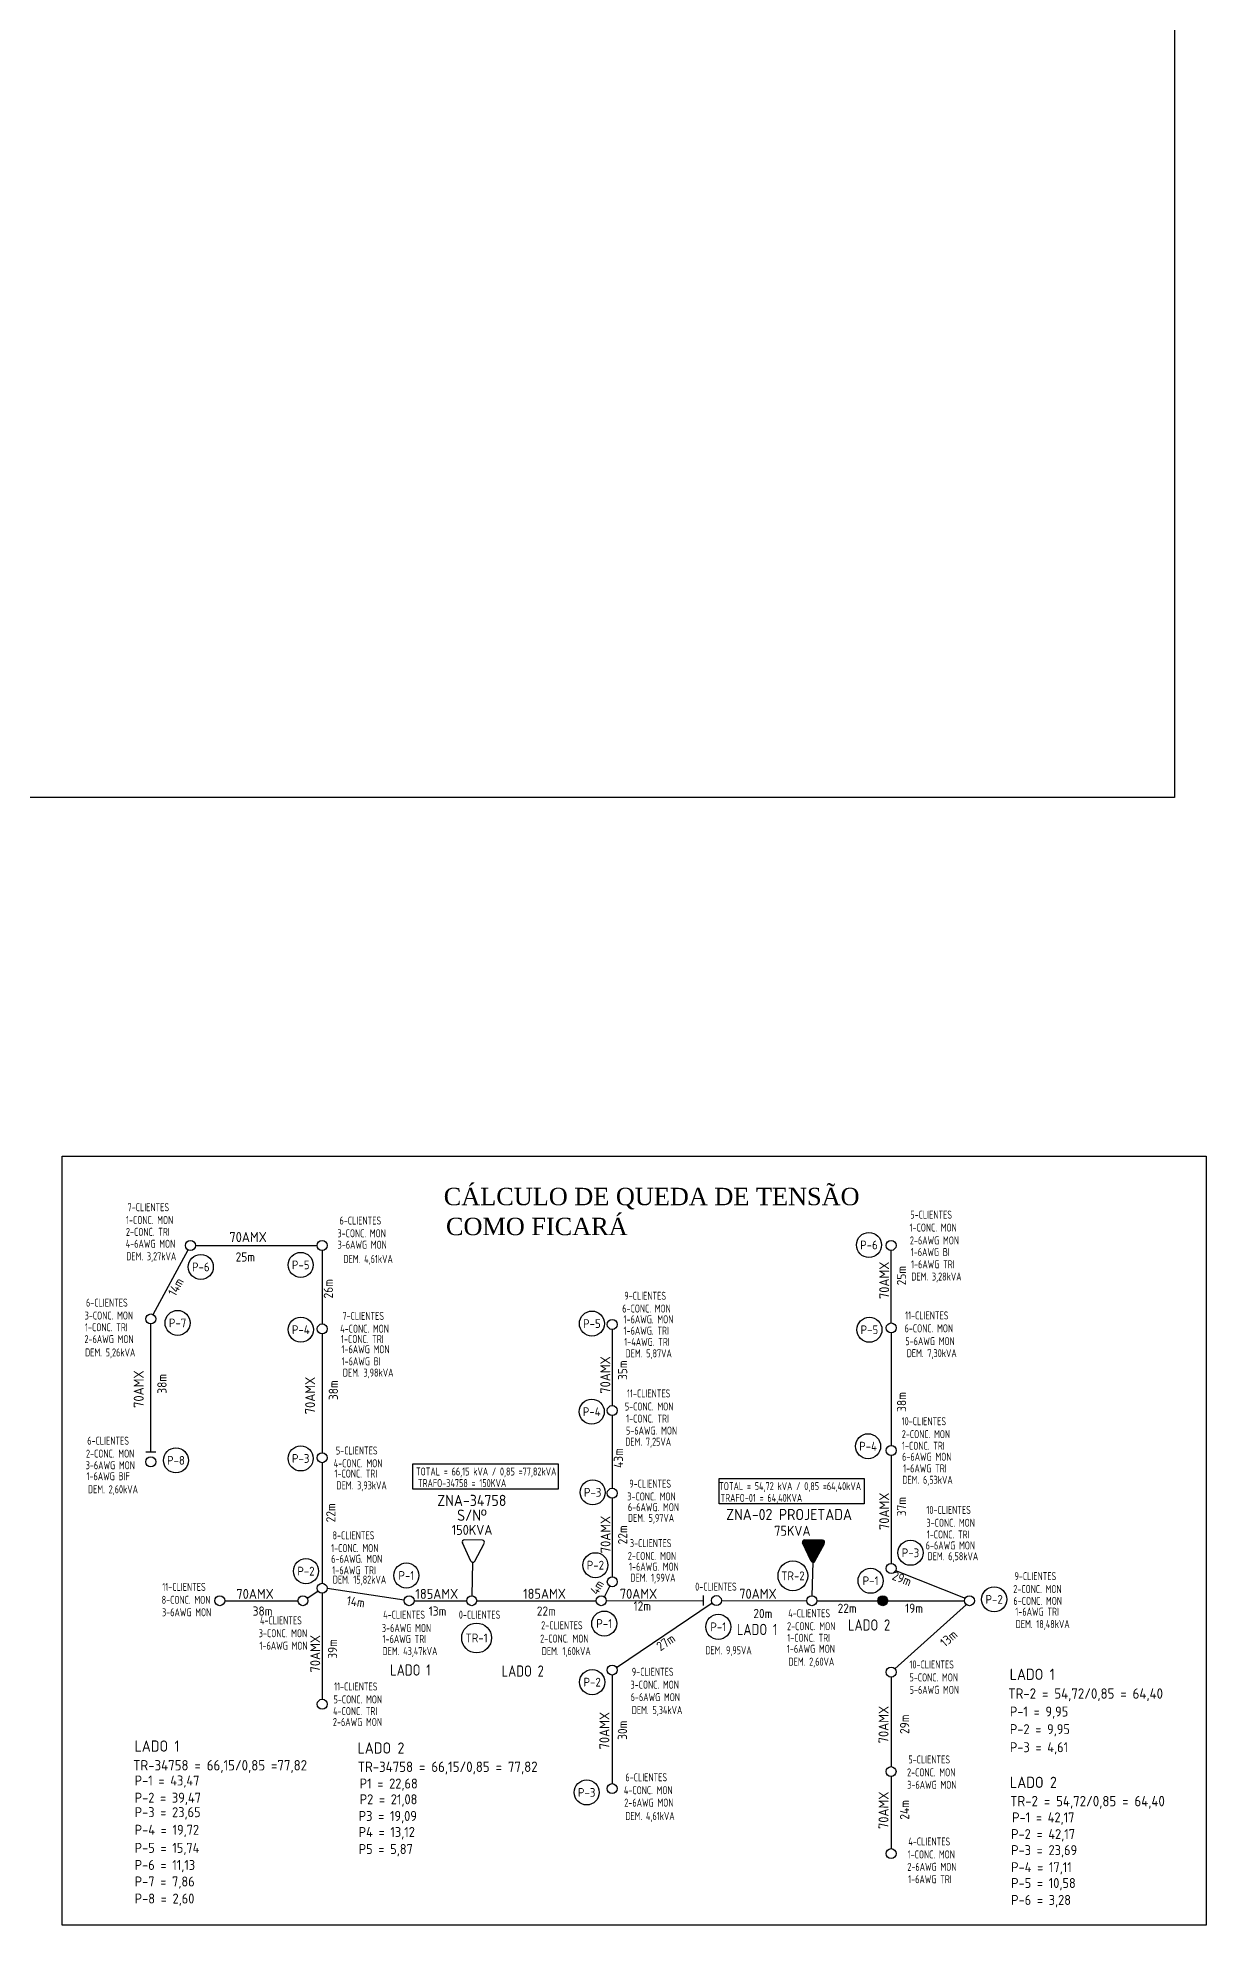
# Model space of a CAD drawing. Header units: millimetres. Extents: x 914 to 1954, y 1483 to 3495.
# Drawn here: x 1661.4 to 1953.6, y 2550.5 to 3022.3 of the extents above; entities that cross this region are included whole.
import ezdxf
from ezdxf.enums import TextEntityAlignment as Align

# ---------------------------------------------------------------- set-up
doc = ezdxf.new("R2010")
doc.units = ezdxf.units.MM
for name, color, linetype in [('BTEXIST', 6, 'Continuous'), ('COTAS', 1, 'Continuous'), ('EQEXISTTXT', 2, 'Continuous'), ('POSTE_EXISTENTE', 2, 'Continuous'), ('TOPOGRAFIA', 2, 'Continuous')]:
    doc.layers.add(name, color=color, linetype=linetype)
doc.styles.add('isocop', font='isocp.shx')
doc.styles.add('ROMANTIC', font='romantic.ttf', dxfattribs={"height": 3})

# ---------------------------------------------------------------- blocks, each defined once
blk = doc.blocks.new('A$C3E027413')
at = {"layer": 'EQEXISTTXT', "color": 3, "linetype": 'Continuous'}
for p, q in [((0, 6.03), (0, 0.62)), ((6.33, 3.88), (0.92, 6.59)), ((6.33, 2.74), (0.91, 0.05)), ((6.68, 3.23), (16.72, 3.23))]:
    blk.add_line(p, q, dxfattribs=at)
for centre, start, end in [((0.63, 6.03), 63.3007, 179.8657), ((0.63, 0.62), 179.8657, 296.4308), ((6.05, 3.31), 296.4308, 63.3007)]:
    blk.add_arc(centre, 0.633, start, end, dxfattribs=at)

msp = doc.modelspace()

# ---------------------------------------------------------------- hatches: boundary and pattern name
msp.add_hatch(color=3).paths.add_polyline_path([(1853.18, 2646.82, 0.556002), (1852.69, 2646.07), (1854.82, 2641.5, 0.618684), (1855.77, 2641.48), (1858.14, 2645.93, 0.558457), (1857.69, 2646.71)])
at = {"layer": 'POSTE_EXISTENTE'}
msp.add_hatch(color=256, dxfattribs=at).paths.add_polyline_path([(1872.67, 2630.34, 1), (1872.76, 2632.84, 1)])

# ---------------------------------------------------------------- linework, layer by layer
at = {"color": 1}
msp.add_lwpolyline([(1146.54, 3495.26), (1945.66, 3495.26), (1945.66, 2832.35), (1146.54, 2832.35)], close=True, dxfattribs=at)
at = {"layer": 'BTEXIST'}
for p, q in [((1690.29, 2703.1), (1699, 2719.28)), ((1700.84, 2720.39), (1731.26, 2720.39)), ((1732.51, 2719.14), (1732.54, 2700.79)), ((1874.84, 2701.03), (1874.81, 2719.16)), ((1689.66, 2668.81), (1689.66, 2700.77)), ((1805.08, 2699.41), (1805.08, 2680.38)), ((1732.54, 2698.29), (1732.51, 2668.6)), ((1874.84, 2698.53), (1874.84, 2670.4)), ((1805.08, 2677.88), (1805.08, 2659.71)), ((1688.41, 2668.81), (1690.91, 2668.81)), ((1732.51, 2666.1), (1732.51, 2635.95)), ((1874.84, 2667.9), (1874.81, 2640.92)), ((1805.08, 2657.21), (1805.09, 2637.58)), ((1875.95, 2639.17), (1893.33, 2632.23)), ((1728.81, 2632.2), (1731.48, 2634)), ((1732.51, 2633.45), (1732.54, 2606.96)), ((1733.76, 2634.7), (1753.04, 2631.77)), ((1803.1, 2632.57), (1804.51, 2635.23)), ((1708.16, 2631.59), (1726.47, 2631.59)), ((1755.52, 2631.59), (1768.67, 2631.59)), ((1771.17, 2631.59), (1801.08, 2631.59)), ((1803.58, 2631.59), (1827.83, 2631.62)), ((1830.07, 2630.97), (1806.16, 2614.82)), ((1827.83, 2632.87), (1827.83, 2630.37)), ((1832.38, 2631.62), (1853.74, 2631.59)), ((1856.24, 2631.59), (1871.58, 2631.59)), ((1873.97, 2631.59), (1893.15, 2631.59)), ((1893.63, 2630.61), (1875.76, 2614.58)), ((1805.05, 2613.01), (1805.04, 2585.86)), ((1874.83, 2612.5), (1874.8, 2590.12)), ((1874.8, 2587.62), (1874.81, 2569.61))]:
    msp.add_line(p, q, dxfattribs=at)
at = {"layer": 'COTAS'}
for centre, radius in [((1869.28, 2720.52), 3.13), ((1702.18, 2715.03), 3.13), ((1727.16, 2715.54), 3.13), ((1696.37, 2701.04), 3.13), ((1799.98, 2700.87), 3.13), ((1727.19, 2699.35), 3.13), ((1869.39, 2699.33), 3.13), ((1799.95, 2678.85), 3.13), ((1869.06, 2670.21), 3.13), ((1695.96, 2666.68), 3.13), ((1727.16, 2667.15), 3.13), ((1800.18, 2658.68), 3.13), ((1800.86, 2640.47), 3.13), ((1879.67, 2643.57), 3.13), ((1728.48, 2638.98), 3.13), ((1753.58, 2637.89), 3.13), ((1850.26, 2637.81), 3.73), ((1869.68, 2636.57), 3.13), ((1900.59, 2631.93), 3.13), ((1803.07, 2625.88), 3.13), ((1771.15, 2622.28), 3.73), ((1831.59, 2625.06), 3.13), ((1800.05, 2611.23), 3.13), ((1798.68, 2583.66), 3.13)]:
    msp.add_circle(centre, radius, dxfattribs=at)
at = {"layer": 'POSTE_EXISTENTE'}
for centre in [(1699.59, 2720.39), (1732.51, 2720.39), (1874.81, 2720.41), (1689.66, 2702.02), (1732.54, 2699.54), (1805.08, 2700.66), (1874.84, 2699.78), (1805.08, 2679.13), (1689.66, 2666.31), (1732.51, 2667.35), (1874.84, 2669.15), (1805.08, 2658.46), (1874.81, 2639.67), (1732.51, 2634.7), (1805.09, 2636.33), (1706.91, 2631.59), (1727.72, 2631.59), (1754.27, 2631.59), (1769.92, 2631.59), (1802.33, 2631.59), (1831.13, 2631.62), (1854.99, 2631.59), (1872.72, 2631.59), (1894.4, 2631.59), (1805.05, 2614.26), (1874.83, 2613.75), (1732.54, 2605.71), (1805.04, 2584.61), (1874.8, 2588.87), (1874.81, 2568.36)]:
    msp.add_circle(centre, 1.25, dxfattribs=at)
at = {"layer": 'TOPOGRAFIA', "color": 1}
for points in [[(1667.52, 2742.71), (1953.64, 2742.71), (1953.64, 2550.46), (1667.52, 2550.46)], [(1755.23, 2665.84), (1791.56, 2665.84), (1791.56, 2659.45), (1755.23, 2659.45)], [(1831.79, 2662.18), (1868.12, 2662.18), (1868.12, 2655.79), (1831.79, 2655.79)]]:
    msp.add_lwpolyline(points, close=True, dxfattribs=at)

# ---------------------------------------------------------------- block references
at = {"layer": 'BTEXIST', "xscale": 0.8333333333334915, "yscale": 0.8333333333334915, "zscale": 0.8333333333334915, "rotation": 268.6250549426989}
for p in [(1767.59, 2646.83), (1852.66, 2646.83)]:
    msp.add_blockref('A$C3E027413', p, dxfattribs=at)

# ---------------------------------------------------------------- texts
at = {"layer": 'EQEXISTTXT', "color": 3, "style": 'isocop', "width": 0.8}
for s, p in [('1-CONC. MON', (1689.37, 2726.76)), ('2-CONC. TRI', (1688.93, 2723.8)), ('3-CONC. MON', (1742.4, 2723.44)), ('1-CONC. MON', (1885.34, 2724.87)), ('2-6AWG MON', (1885.65, 2721.66)), ('4-6AWG MON', (1689.59, 2720.82)), ('3-6AWG MON', (1742.54, 2720.58)), ('1-6AWG BI', (1884.61, 2718.75)), ('1-6AWG TRI', (1885.25, 2715.7)), ('3-CONC. MON', (1679.18, 2702.88)), ('6-CONC. MON', (1813.64, 2704.63)), ('1-CONC. TRI', (1678.56, 2699.96)), ('4-CONC. MON', (1743.13, 2699.59)), ('1-6AWG. TRI', (1813.57, 2699.1)), ('1-6AWG. MON', (1814.13, 2701.94)), ('6-CONC. MON', (1884.24, 2699.68)), ('2-6AWG MON', (1679.22, 2696.98)), ('1-CONC. TRI', (1742.57, 2697.02)), ('1-6AWG MON', (1743.37, 2694.45)), ('1-4AWG. TRI', (1813.77, 2696.3)), ('5-6AWG MON', (1884.55, 2696.47)), ('1-6AWG BI', (1742.28, 2691.44)), ('5-CONC. MON', (1814.29, 2680.14)), ('1-CONC. TRI', (1813.9, 2677.12)), ('5-6AWG. MON', (1814.9, 2674.12)), ('1-CONC. TRI', (1882.88, 2670.32)), ('2-CONC. MON', (1883.52, 2673.23)), ('3-6AWG MON', (1679.54, 2665.45)), ('2-CONC. MON', (1679.5, 2668.37)), ('4-CONC. MON', (1741.5, 2665.94)), ('6-6AWG MON', (1883.73, 2667.58)), ('1-6AWG BIF', (1679, 2662.71)), ('1-CONC. TRI', (1740.95, 2663.37)), ('1-6AWG TRI', (1883.27, 2664.68)), ('3-CONC. MON', (1814.89, 2657.65)), ('6-6AWG. MON', (1815.38, 2654.97)), ('3-CONC. MON', (1889.71, 2651.07)), ('1-CONC. TRI', (1889.07, 2648.15)), ('1-CONC. MON', (1740.68, 2644.75)), ('6-6AWG. MON', (1741.17, 2642.06)), ('2-CONC. MON', (1815.01, 2642.78)), ('6-6AWG MON', (1889.63, 2645.41)), ('1-6AWG TRI', (1740.51, 2639.21)), ('1-6AWG. MON', (1815.5, 2640.1)), ('2-CONC. MON', (1911.41, 2634.5)), ('8-CONC. MON', (1698.48, 2631.81)), ('3-6AWG MON', (1698.63, 2628.7)), ('6-CONC. MON', (1911.47, 2631.54)), ('1-6AWG TRI', (1911.33, 2628.85)), ('3-CONC. MON', (1722.72, 2623.46)), ('3-6AWG MON', (1753.62, 2624.77)), ('2-CONC. MON', (1854.83, 2625.22)), ('1-6AWG MON', (1722.87, 2620.34)), ('1-6AWG TRI', (1753.08, 2622.03)), ('2-CONC. MON', (1793.09, 2622.12)), ('1-6AWG MON', (1854.76, 2619.57)), ('1-CONC. TRI', (1854.2, 2622.31)), ('3-CONC. MON', (1815.69, 2610.6)), ('5-CONC. MON', (1885.47, 2612.42)), ('5-6AWG MON', (1885.62, 2609.31)), ('4-CONC. TRI', (1740.79, 2604)), ('5-CONC. MON', (1741.43, 2606.92)), ('6-6AWG MON', (1815.84, 2607.48)), ('2-6AWG MON', (1741.35, 2601.27)), ('2-CONC. MON', (1884.84, 2588.68)), ('3-6AWG MON', (1885, 2585.57)), ('4-CONC. MON', (1814.08, 2584.22)), ('2-6AWG MON', (1814.23, 2581.11)), ('1-CONC. MON', (1884.86, 2568.17)), ('2-6AWG MON', (1885.01, 2565.06)), ('1-6AWG TRI', (1884.52, 2561.97))]:
    msp.add_text(s, height=2, dxfattribs=at).set_placement(p, align=Align.MIDDLE_CENTER)
at = {"layer": 'EQEXISTTXT', "color": 4, "style": 'isocop', "width": 0.8}
for s, p in [('7-CLIENTES', (1689.05, 2729.96)), ('6-CLIENTES', (1742.07, 2726.63)), ('5-CLIENTES', (1884.83, 2728.1)), ('9-CLIENTES', (1813.31, 2707.82)), ('6-CLIENTES', (1678.68, 2706.11)), ('7-CLIENTES', (1742.8, 2702.78)), ('11-CLIENTES', (1883.74, 2702.91)), ('11-CLIENTES', (1814.19, 2683.41)), ('10-CLIENTES', (1883.01, 2676.46)), ('6-CLIENTES', (1679, 2671.59)), ('5-CLIENTES', (1741.18, 2669.14)), ('TOTAL = 66,15 kVA / 0,85 =77,82kVA ', (1774.02, 2663.89)), ('TRAFO-34758 = 150KVA', (1767.53, 2661)), ('9-CLIENTES', (1814.56, 2660.85)), ('TOTAL = 54,72 kVA / 0,85 =64,40kVA ', (1850.03, 2660.23)), ('TRAFO-01 = 64,40KVA', (1842.38, 2657.3)), ('10-CLIENTES', (1889.21, 2654.29)), ('8-CLIENTES', (1740.36, 2647.94)), ('3-CLIENTES', (1814.69, 2645.98)), ('9-CLIENTES', (1910.9, 2637.73)), ('11-CLIENTES', (1697.98, 2635.04)), ('0-CLIENTES', (1831.01, 2635.11)), ('4-CLIENTES', (1753.02, 2628.1)), ('0-CLIENTES', (1771.89, 2628.1)), ('4-CLIENTES', (1854.33, 2628.45)), ('4-CLIENTES', (1722.22, 2626.68)), ('2-CLIENTES', (1792.49, 2625.45)), ('9-CLIENTES', (1815.19, 2613.83)), ('10-CLIENTES', (1884.97, 2615.65)), ('11-CLIENTES', (1740.93, 2610.15)), ('5-CLIENTES', (1884.34, 2591.91)), ('6-CLIENTES', (1813.58, 2587.45)), ('4-CLIENTES', (1884.36, 2571.4))]:
    msp.add_text(s, height=2, dxfattribs=at).set_placement(p, align=Align.MIDDLE_CENTER)
at = {"layer": 'EQEXISTTXT', "style": 'isocop'}
for s, height, rotation, p in [('70AMX', 2.5, 0.039, (1709.33, 2721.25)), ('25m', 2.3, 359.9955, (1710.89, 2716.38)), ('70AMX', 2.5, 90.039, (1874.34, 2707.01)), ('25m', 2.3, 89.9955, (1878.56, 2710.44)), ('14m', 2.3, 60.9602, (1695.83, 2707.51)), ('26m', 2.3, 89.9955, (1735.22, 2707.15)), ('70AMX', 2.5, 90.039, (1804.59, 2683.35)), ('35m', 2.3, 89.9955, (1808.81, 2686.77)), ('70AMX', 2.5, 90.039, (1687.9, 2679.81)), ('38m', 2.3, 89.9955, (1693.62, 2683.34)), ('70AMX', 2.5, 90.039, (1730.77, 2678.22)), ('70AMX', 2.5, 90.039, (1730.77, 2678.22)), ('38m', 2.3, 89.9955, (1736.48, 2681.75)), ('38m', 2.3, 89.9955, (1736.48, 2681.75)), ('38m', 2.3, 89.9955, (1878.58, 2678.8)), ('43m', 2.3, 89.9955, (1807.76, 2664.78)), ('70AMX', 2.5, 90.039, (1874.34, 2649.27)), ('37m', 2.3, 89.9955, (1878.56, 2652.7)), ('22m', 2.3, 89.9955, (1735.83, 2651.19)), ('70AMX', 2.5, 90.039, (1804.65, 2643.47)), ('22m', 2.3, 89.9955, (1808.82, 2645.68)), ('29m', 2.3, 338.2216, (1874.83, 2636.95)), ('70AMX', 2.5, 0.039, (1711.08, 2632.05)), ('185AMX', 2.5, 0.039, (1755.86, 2632.05)), ('185AMX', 2.5, 0.039, (1782.79, 2632.07)), ('4m', 2.3, 59.7521, (1801.37, 2632.87)), ('70AMX', 2.5, 0.039, (1806.97, 2632.07)), ('70AMX', 2.5, 0.039, (1836.83, 2632.07)), ('38m', 2.3, 359.9955, (1715.15, 2627.85)), ('14m', 2.3, 351.3628, (1738.55, 2630.54)), ('13m', 2.3, 359.9955, (1759.16, 2627.85)), ('22m', 2.3, 359.9955, (1786.21, 2627.85)), ('12m', 2.3, 359.9955, (1810.39, 2629.11)), ('20m', 2.3, 359.9955, (1840.36, 2627.24)), ('22m', 2.3, 359.9955, (1861.44, 2628.55)), ('19m', 2.3, 359.9955, (1878.3, 2628.55)), ('13m', 2.3, 41.8821, (1888.34, 2619.84)), ('70AMX', 2.5, 90.039, (1732.04, 2613.66)), ('39m', 2.3, 89.9955, (1736.26, 2617.08)), ('27m', 2.3, 34.0375, (1817.13, 2618.91)), ('70AMX', 2.5, 89.7286, (1874.16, 2595.94)), ('70AMX', 2.5, 89.7286, (1804.34, 2594.43)), ('30m', 2.3, 90.0695, (1808.77, 2596.81)), ('29m', 2.3, 90.0695, (1879.35, 2598.28)), ('70AMX', 2.5, 89.7286, (1874.16, 2574.52)), ('24m', 2.3, 90.0695, (1879.34, 2576.86))]:
    msp.add_text(s, height=height, rotation=rotation, dxfattribs=at).set_placement(p)
at = {"layer": 'EQEXISTTXT', "color": 6, "style": 'isocop', "width": 0.8}
for s, p in [('DEM. 3,27kVA', (1689.78, 2717.69)), ('DEM. 4,61kVA', (1744.03, 2717.02)), ('DEM. 3,28kVA', (1886.15, 2712.63)), ('DEM. 5,26kVA', (1679.51, 2693.66)), ('DEM. 5,87VA', (1814.19, 2693.43)), ('DEM. 7,30kVA', (1884.97, 2693.47)), ('DEM. 3,98kVA', (1744.03, 2688.61)), ('DEM. 7,25VA', (1814.06, 2671.34)), ('DEM. 3,93kVA', (1742.39, 2660.43)), ('DEM. 6,53kVA', (1883.92, 2661.81)), ('DEM. 2,60kVA', (1680.21, 2659.45)), ('DEM. 5,97VA', (1814.77, 2652.3)), ('DEM. 6,58kVA', (1890.26, 2642.71)), ('DEM. 15,82kVA', (1741.86, 2636.87)), ('DEM. 1,99VA', (1815.26, 2637.34)), ('DEM. 18,48kVA', (1912.72, 2625.76)), ('DEM. 43,47kVA', (1754.49, 2619)), ('DEM. 1,60kVA', (1793.57, 2619)), ('DEM. 9,95VA', (1834.15, 2619.2)), ('DEM. 2,60VA', (1854.88, 2616.36)), ('DEM. 5,34kVA', (1816.28, 2604.26)), ('DEM. 4,61kVA', (1814.51, 2577.77))]:
    msp.add_text(s, height=2, dxfattribs=at).set_placement(p, align=Align.MIDDLE_CENTER)
at = {"layer": 'EQEXISTTXT', "style": 'isocop'}
for s, p in [('P-6', (1869.28, 2720.52)), ('P-6', (1702.18, 2715.03)), ('P-5', (1727.16, 2715.54)), ('P-7', (1696.37, 2701.04)), ('P-4', (1727.19, 2699.35)), ('P-5', (1799.98, 2700.87)), ('P-5', (1869.39, 2699.33)), ('P-4', (1799.95, 2678.85)), ('P-4', (1869.06, 2670.21)), ('P-8', (1695.96, 2666.68)), ('P-3', (1727.16, 2667.15)), ('P-3', (1800.18, 2658.68)), ('P-3', (1879.67, 2643.57)), ('P-2', (1728.48, 2638.98)), ('P-1', (1753.58, 2637.89)), ('P-2', (1800.86, 2640.47)), ('TR-2', (1850.26, 2637.81)), ('P-1', (1869.68, 2636.57)), ('P-2', (1900.59, 2631.93)), ('P-1', (1803.07, 2625.88)), ('P-1', (1831.59, 2625.06)), ('TR-1', (1771.15, 2622.28)), ('P-2', (1800.05, 2611.23)), ('P-3', (1798.68, 2583.66))]:
    msp.add_text(s, height=2.2, dxfattribs=at).set_placement(p, align=Align.MIDDLE_CENTER)
at = {"layer": 'EQEXISTTXT', "color": 3, "style": 'isocop'}
for s, p in [('ZNA-34758', (1769.96, 2655.26)), ('S/Nº', (1769.97, 2651.56)), ('ZNA-02 PROJETADA', (1849.3, 2651.75))]:
    msp.add_text(s, height=2.8, rotation=360, dxfattribs=at).set_placement(p, align=Align.CENTER)
at = {"layer": 'EQEXISTTXT', "style": 'isocop'}
for s, p in [('150KVA', (1770.01, 2648.05)), ('75KVA', (1850.12, 2647.82))]:
    msp.add_text(s, height=2.5, rotation=360, dxfattribs=at).set_placement(p, align=Align.CENTER)
at = {"layer": 'EQEXISTTXT', "color": 5, "style": 'isocop', "width": 0.9}
for s, p in [('LADO 1', (1841.32, 2623.01)), ('LADO 2', (1869.31, 2624.12)), ('LADO 1', (1754.61, 2612.87)), ('LADO 2', (1782.68, 2612.61))]:
    msp.add_text(s, height=2.8, dxfattribs=at).set_placement(p, align=Align.CENTER)
at = {"layer": 'EQEXISTTXT', "color": 5, "transparency": 33554687, "style": 'isocop'}
for s, p in [('LADO 1', (1904.48, 2611.79)), ('LADO 1', (1685.6, 2593.86)), ('LADO 2', (1741.37, 2593.37)), ('LADO 2', (1904.55, 2584.79))]:
    msp.add_text(s, height=2.8, dxfattribs=at).set_placement(p)
at = {"layer": 'EQEXISTTXT', "color": 3, "transparency": 33554687, "style": 'isocop'}
for s, p in [('TR-2 = 54,72/0,85 = 64,40', (1904.12, 2607.08)), ('TR-34758 = 66,15/0,85 =77,82', (1685.25, 2589.15)), ('TR-34758 = 66,15/0,85 = 77,82', (1741.41, 2588.78)), ('TR-2 = 54,72/0,85 = 64,40', (1904.58, 2580.2))]:
    msp.add_text(s, height=2.6, dxfattribs=at).set_placement(p)
at = {"layer": 'EQEXISTTXT', "transparency": 33554687, "style": 'isocop'}
for s, p in [('P-1 = 9,95', (1904.53, 2602.64)), ('P-2 = 9,95', (1904.53, 2598.23)), ('P-3 = 4,61', (1904.53, 2593.72)), ('P-1 = 43,47', (1685.65, 2585.39)), ('P1 = 22,68', (1741.92, 2584.64)), ('P-2 = 39,47', (1685.65, 2581.1)), ('P2 = 21,08', (1741.92, 2580.7)), ('P-3 = 23,65', (1685.65, 2577.48)), ('P3 = 19,09', (1741.67, 2576.53)), ('P-1 = 42,17', (1905.09, 2576.17)), ('P-4 = 19,72', (1685.65, 2573.07)), ('P4 = 13,12', (1741.67, 2572.52)), ('P-2 = 42,17', (1904.84, 2572)), ('P-5 = 15,74', (1685.65, 2568.56)), ('P5 = 5,87', (1741.67, 2568.26)), ('P-3 = 23,69', (1904.84, 2567.99)), ('P-6 = 11,13', (1685.65, 2564.29)), ('P-7 = 7,86', (1685.65, 2560.15)), ('P-4 = 17,11', (1904.84, 2563.73)), ('P-5 = 10,58', (1904.84, 2559.77)), ('P-8 = 2,60', (1685.65, 2555.89)), ('P-6 = 3,28', (1904.84, 2555.54))]:
    msp.add_text(s, height=2.5, dxfattribs=at).set_placement(p)
at = {"layer": 'TOPOGRAFIA', "color": 5, "linetype": 'Continuous', "style": 'ROMANTIC'}
for s, p in [('CÁLCULO DE QUEDA DE TENSÃO', (1762.93, 2730.46)), ('COMO FICARÁ', (1763.49, 2722.98))]:
    msp.add_text(s, height=4.3491, dxfattribs=at).set_placement(p)

doc.saveas('drawing.dxf')
